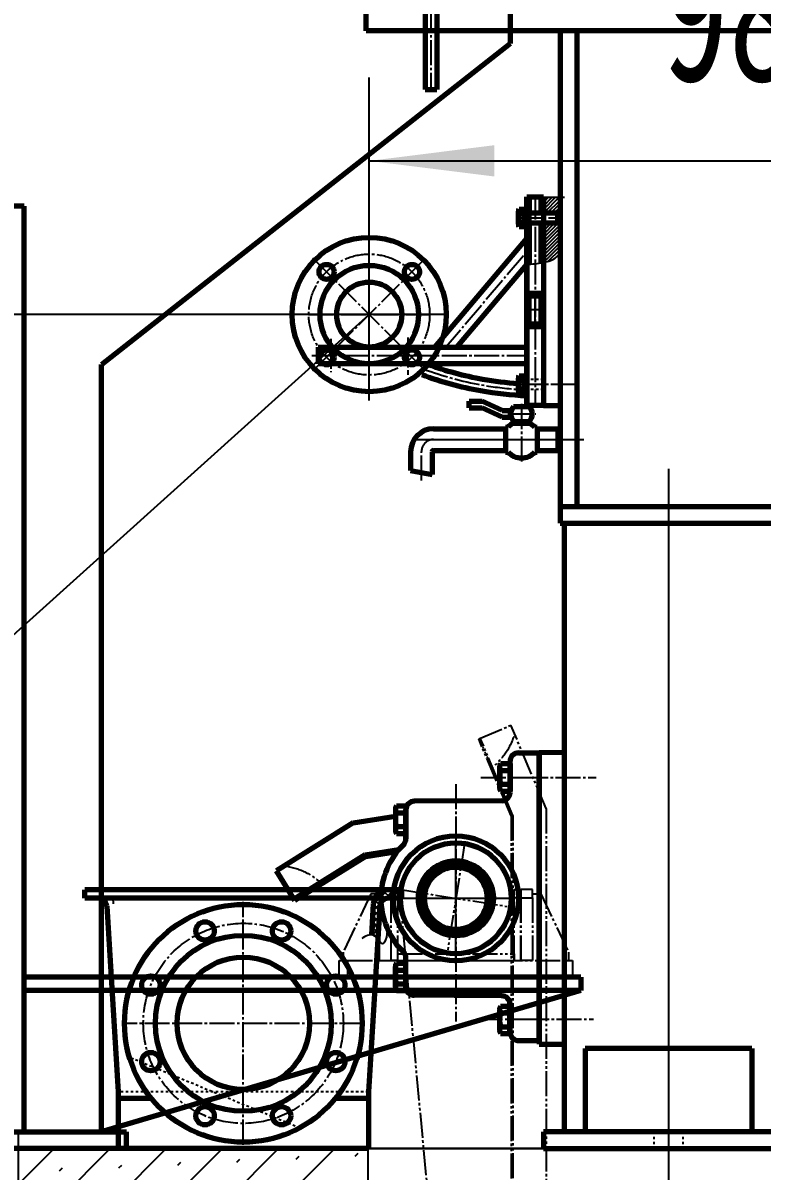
# Model space of a CAD drawing. Header units: millimetres. Extents: x -14850 to 14850, y -10500 to 10500.
# Drawn here: x 6866 to 7753, y 950 to 2326 of the extents above; entities that cross this region are included whole.
import ezdxf

# ---------------------------------------------------------------- set-up
doc = ezdxf.new("R2010")
doc.units = ezdxf.units.MM
for name, pattern in [('EB_DASH', [6, 3, -3]), ('EB_DASHDOT', [39, 30, -3, 3, -3]), ('EB_DASHDOTDOT', [45, 30, -3, 3, -3, 3, -3])]:
    doc.linetypes.add(name, pattern=pattern)
for name, color, linetype, lineweight in [('CAXA0', 7, 'Continuous', 70), ('CAXA1', 1, 'EB_DASHDOT', 25), ('CAXA2', 6, 'EB_DASH', 25), ('CAXA3', 7, 'Continuous', 25), ('CAXA4', 3, 'Continuous', 25), ('CAXA5', 4, 'Continuous', 25)]:
    doc.layers.add(name, color=color, linetype=linetype, lineweight=lineweight)
doc.styles.add('标准', font='', dxfattribs={"width": 0.667})
doc.styles.get('标准').set_extended_font_data('NSimSun')
doc.dimstyles.new('标准', dxfattribs={"dimscale": 50, "dimtxt": 3.5, "dimasz": 3, "dimexe": 2, "dimexo": 0, "dimtad": 1, "dimdec": 1, "dimzin": 12, "dimdsep": 46, "dimtxsty": '标准', "dimcen": 0, "dimdle": 4, "dimaunit": 1, "dimazin": 2, "dimtfac": 1, "dimtdec": 3, "dimtmove": 0, "dimatfit": 3, "dimfxl": 0, "dimtolj": 1, "dimtzin": 0, "dimarcsym": 0})

# ---------------------------------------------------------------- blocks, each defined once
blk = doc.blocks.new('*D787')
at = {"layer": 'CAXA4', "linetype": 'Continuous', "lineweight": 25}
for points in [[(10880.4, 3726.7), (10861.6, 3576.7), (10899.1, 3576.7)], [(10880.4, 1726.7), (10861.6, 1876.7), (10899.1, 1876.7)]]:
    blk.add_hatch(color=0, dxfattribs=at).paths.add_polyline_path(points, flags=0)
at = {"layer": 'CAXA4', "color": 0, "linetype": 'Continuous', "lineweight": 25}
for p, q in [((7510.7, 3726.7), (10980.4, 3726.7)), ((10880.4, 3726.7), (10880.4, 1726.7)), ((7510.7, 1726.7), (10980.4, 1726.7))]:
    blk.add_line(p, q, dxfattribs=at)
at = {"layer": 'CAXA4', "color": 0, "linetype": 'Continuous', "lineweight": 25, "insert": (10609.4, 2540.5), "char_height": 175, "attachment_point": 1, "rotation": 90, "style": '标准'}
blk.add_mtext('\\fNSimSun|b0|i0|p34;2000', dxfattribs=at)
blk = doc.blocks.new('CAXBLOCK761')
at = {"layer": 'CAXA0', "color": 0, "linetype": 'Continuous', "lineweight": 25}
for p, q in [((7473.7, 1995.9), (7470.7, 1998.9)), ((7474.8, 1999.1), (7471.8, 2002.1)), ((7479, 1999.1), (7476, 2002.1)), ((7480.7, 2001.6), (7480.2, 2002.1)), ((7483.2, 1999.1), (7480.7, 2001.6)), ((7487.5, 1999.1), (7484.5, 2002.1)), ((7490.7, 1995.9), (7487.7, 1998.9)), ((7490.7, 2000.1), (7488.7, 2002.1)), ((7473.7, 1991.6), (7470.7, 1994.6)), ((7473.7, 1987.4), (7470.7, 1990.4)), ((7473.7, 1983.2), (7470.7, 1986.2)), ((7490.7, 1991.6), (7487.7, 1994.6)), ((7490.7, 1987.4), (7487.7, 1990.4)), ((7490.7, 1983.1), (7487.7, 1986.1)), ((7473.7, 1978.9), (7470.7, 1981.9)), ((7473.7, 1974.7), (7470.7, 1977.7)), ((7473.7, 1970.4), (7470.7, 1973.4)), ((7473.7, 1966.2), (7470.7, 1969.2)), ((7490.7, 1978.9), (7487.7, 1981.9)), ((7490.7, 1974.6), (7487.7, 1977.6)), ((7490.7, 1970.4), (7487.7, 1973.4)), ((7490.7, 1966.2), (7487.7, 1969.2)), ((7473.6, 1962.1), (7470.7, 1964.9)), ((7477.8, 1962.1), (7474.8, 1965.1)), ((7480.7, 1963.4), (7479.1, 1965.1)), ((7482.1, 1962.1), (7480.7, 1963.4)), ((7486.3, 1962.1), (7483.3, 1965.1)), ((7490.5, 1962.1), (7487.5, 1965.1))]:
    blk.add_line(p, q, dxfattribs=at)
blk = doc.blocks.new('CAXBLOCK762', base_point=(7468.2, 2092.7))
at = {"layer": 'CAXA0'}
for p, q in [((7460.7, 2084.9), (7460.7, 2100.5)), ((7461.5, 2103.1), (7468.2, 2103.1)), ((7461.5, 2097.9), (7468.2, 2097.9)), ((7468.2, 2082.3), (7468.2, 2103.1)), ((7468.2, 2086.7), (7468.2, 2098.7)), ((7468.2, 2098.7), (7508.2, 2098.7)), ((7473.5, 2086.7), (7473.5, 2098.7)), ((7508.2, 2086.7), (7508.2, 2098.7)), ((7461.5, 2087.5), (7468.2, 2087.5)), ((7461.5, 2082.3), (7468.2, 2082.3)), ((7468.2, 2086.7), (7508.2, 2086.7))]:
    blk.add_line(p, q, dxfattribs=at)
for centre, radius, start, end in [((7465.5, 2100.5), 4.79, 147.1328, 212.8672), ((7478.7, 2092.7), 18, 163.2213, 196.7787), ((7465.5, 2084.9), 4.79, 147.1328, 212.8672)]:
    blk.add_arc(centre, radius, start, end, dxfattribs=at)
at = {"layer": 'CAXA1', "linetype": 'EB_DASHDOT', "lineweight": 25}
blk.add_line((7457.7, 2092.7), (7511.2, 2092.7), dxfattribs=at)
at = {"layer": 'CAXA3'}
for p, q in [((7468.2, 2098.7), (7473.5, 2097.8)), ((7473.5, 2097.8), (7508.2, 2097.8)), ((7468.2, 2086.7), (7473.5, 2087.6)), ((7473.5, 2087.6), (7508.2, 2087.6))]:
    blk.add_line(p, q, dxfattribs=at)
blk = doc.blocks.new('CAXBLOCK764')
at = {"layer": 'CAXA0', "color": 0, "linetype": 'Continuous', "lineweight": 25}
blk.add_line((7470.7, 2100.7), (7468.2, 2103.2), dxfattribs=at)
blk = doc.blocks.new('CAXBLOCK765')
at = {"layer": 'CAXA0', "color": 0, "linetype": 'Continuous', "lineweight": 25}
for p, q in [((7469.5, 2080.7), (7468.2, 2082)), ((7470.7, 2083.7), (7468.5, 2085.9))]:
    blk.add_line(p, q, dxfattribs=at)
blk = doc.blocks.new('CAXBLOCK763', base_point=(7468.2, 2092.7))
at = {"layer": 'CAXA0'}
for p, q in [((7470.7, 2104.7), (7468.2, 2104.7)), ((7468.2, 2104.7), (7468.2, 2080.7)), ((7470.7, 2099.4), (7468.2, 2099.4)), ((7470.7, 2080.7), (7470.7, 2104.7)), ((7468.2, 2085.9), (7470.7, 2085.9)), ((7468.2, 2080.7), (7470.7, 2080.7))]:
    blk.add_line(p, q, dxfattribs=at)
at = {"layer": 'CAXA1', "color": 1, "linetype": 'EB_DASHDOT', "lineweight": 25}
blk.add_line((7465.2, 2092.7), (7473.7, 2092.7), dxfattribs=at)
at = {"layer": 'CAXA5'}
for name in ['CAXBLOCK764', 'CAXBLOCK765']:
    blk.add_blockref(name, (0, 0), dxfattribs=at)
blk = doc.blocks.new('CAXBLOCK766')
at = {"layer": 'CAXA0', "color": 0, "linetype": 'Continuous', "lineweight": 25}
for p, q in [((7473.7, 2110.4), (7470.7, 2113.4)), ((7473.7, 2106.2), (7470.7, 2109.2)), ((7473.7, 2114.7), (7473.2, 2115.2)), ((7490.7, 2110.4), (7487.7, 2113.4)), ((7490.7, 2106.2), (7487.7, 2109.2)), ((7490.7, 2114.7), (7490.2, 2115.2)), ((7473.7, 2102), (7470.7, 2105)), ((7471.7, 2099.7), (7470.7, 2100.7)), ((7490.7, 2101.9), (7487.7, 2104.9)), ((7488.7, 2099.7), (7487.7, 2100.7)), ((7473.7, 2080.7), (7470.7, 2083.7)), ((7473.7, 2076.5), (7470.7, 2079.5)), ((7473.7, 2085), (7473, 2085.7)), ((7490.7, 2080.7), (7487.7, 2083.7)), ((7490.7, 2076.5), (7487.7, 2079.5)), ((7490.7, 2085), (7490, 2085.7)), ((7473.7, 2072.3), (7470.7, 2075.3)), ((7473.7, 2068), (7470.7, 2071)), ((7473.7, 2063.8), (7470.7, 2066.8)), ((7490.7, 2072.2), (7487.7, 2075.2)), ((7490.7, 2068), (7487.7, 2071)), ((7490.7, 2063.7), (7487.7, 2066.7)), ((7473.7, 2059.5), (7470.7, 2062.5)), ((7473.7, 2055.3), (7470.7, 2058.3)), ((7473.7, 2051), (7470.7, 2054)), ((7490.7, 2059.5), (7487.7, 2062.5)), ((7490.7, 2055.3), (7487.7, 2058.3)), ((7490.7, 2051), (7487.7, 2054)), ((7473.7, 2046.8), (7470.7, 2049.8)), ((7473.7, 2042.6), (7470.7, 2045.6)), ((7473.7, 2038.3), (7470.7, 2041.3)), ((7490.7, 2046.8), (7487.7, 2049.8)), ((7490.7, 2042.5), (7487.7, 2045.5)), ((7489.9, 2039), (7487.7, 2041.3)), ((7470.9, 2036.9), (7470.7, 2037.1))]:
    blk.add_line(p, q, dxfattribs=at)
blk = doc.blocks.new('CAXBLOCK767')
at = {"layer": 'CAXA0', "color": 0, "linetype": 'Continuous', "lineweight": 25}
for p, q in [((7470.7, 1901.3), (7468.2, 1903.8)), ((7468.3, 1899.4), (7468.2, 1899.6))]:
    blk.add_line(p, q, dxfattribs=at)
blk = doc.blocks.new('CAXBLOCK768')
at = {"layer": 'CAXA0', "color": 0, "linetype": 'Continuous', "lineweight": 25}
for p, q in [((7470.1, 1880.7), (7468.2, 1882.6)), ((7470.7, 1884.3), (7469.1, 1885.9))]:
    blk.add_line(p, q, dxfattribs=at)
blk = doc.blocks.new('CAXBLOCK760', base_point=(7388.6, 1969.5))
at = {"layer": 'CAXA0'}
for p, q in [((7470.7, 1867.7), (7470.7, 2117.7)), ((7470.7, 2117.7), (7490.7, 2117.7)), ((7490.7, 2117.7), (7490.7, 1867.7)), ((7360.7, 1937.7), (7470.7, 2067.7)), ((7386.9, 1937.7), (7470.7, 2036.7)), ((7470.7, 1962.1), (7470.7, 2002.1)), ((7470.7, 2002.1), (7490.7, 2002.1)), ((7473.7, 1965.1), (7473.7, 1999.1)), ((7473.7, 1999.1), (7487.7, 1999.1)), ((7487.7, 1999.1), (7487.7, 1965.1)), ((7490.7, 2002.1), (7490.7, 1962.1)), ((7490.7, 1962.1), (7470.7, 1962.1)), ((7487.7, 1965.1), (7473.7, 1965.1)), ((7220.7, 1937.7), (7220.7, 1917.7)), ((7220.7, 1937.7), (7470.7, 1937.7)), ((7470.7, 1917.7), (7220.7, 1917.7)), ((7490.7, 1867.7), (7470.7, 1867.7))]:
    blk.add_line(p, q, dxfattribs=at)
at = {"layer": 'CAXA0', "linetype": 'Continuous', "lineweight": 70}
for p, q in [((7470.7, 2115.2), (7470.7, 1870.2)), ((7473.7, 2117.7), (7473.7, 2098.7)), ((7487.7, 2117.7), (7487.7, 2098.7)), ((7487.7, 2115.2), (7487.7, 2098.7)), ((7487.7, 2115.2), (7487.7, 2098.7)), ((7473.7, 2099.7), (7470.7, 2099.7)), ((7490.7, 2099.7), (7487.7, 2099.7)), ((7473.7, 2085.7), (7470.7, 2085.7)), ((7473.7, 2086.7), (7473.7, 2037)), ((7487.7, 2086.7), (7487.7, 2038.5)), ((7487.7, 2086.7), (7487.7, 2038.5)), ((7487.7, 2086.7), (7487.7, 2038.5)), ((7490.7, 2085.7), (7487.7, 2085.7)), ((7460.7, 1884.9), (7460.7, 1900.5)), ((7461.5, 1903.1), (7468.2, 1903.1)), ((7470.7, 1904.7), (7468.2, 1904.7)), ((7468.2, 1904.7), (7468.2, 1880.7)), ((7468.2, 1882.3), (7468.2, 1903.1)), ((7470.7, 1880.7), (7470.7, 1904.7)), ((7461.5, 1897.9), (7468.2, 1897.9)), ((7461.5, 1887.5), (7468.2, 1887.5)), ((7470.7, 1899.4), (7468.2, 1899.4)), ((7468.2, 1886.7), (7468.2, 1898.7)), ((7461.5, 1882.3), (7468.2, 1882.3)), ((7468.2, 1885.9), (7470.7, 1885.9)), ((7468.2, 1880.7), (7470.7, 1880.7))]:
    blk.add_line(p, q, dxfattribs=at)
for centre, radius, start, end in [((7465.5, 1900.5), 4.79, 147.1328, 212.8672), ((7478.7, 1892.7), 18, 163.2213, 196.7787), ((7465.5, 1884.9), 4.79, 147.1328, 212.8672)]:
    blk.add_arc(centre, radius, start, end, dxfattribs=at)
at = {"layer": 'CAXA1', "linetype": 'EB_DASHDOT', "lineweight": 25}
for p, q in [((7480.7, 2120.7), (7480.7, 1864.7)), ((7467.7, 2092.7), (7493.7, 2092.7)), ((7371.8, 1935.4), (7472.6, 2054.5)), ((7480.7, 1959.1), (7480.7, 2005.1)), ((7480.7, 1962.1), (7480.7, 2002.1)), ((7493.7, 1982.1), (7467.7, 1982.1)), ((7490.7, 1982.1), (7470.7, 1982.1)), ((7235.7, 1947.7), (7235.7, 1907.7)), ((7328.2, 1949.1), (7328.2, 1904.3)), ((7212.8, 1927.7), (7473.7, 1927.7)), ((7493.7, 1892.7), (7467.7, 1892.7))]:
    blk.add_line(p, q, dxfattribs=at)
at = {"layer": 'CAXA1', "color": 1, "linetype": 'EB_DASHDOT', "lineweight": 25}
for p, q in [((7529.7, 1892.7), (7448.3, 1892.7)), ((7465.2, 1892.7), (7473.7, 1892.7))]:
    blk.add_line(p, q, dxfattribs=at)
at = {"layer": 'CAXA2', "linetype": 'EB_DASH', "lineweight": 25}
for p, q in [((7470.7, 2098.7), (7490.7, 2098.7)), ((7470.7, 2086.7), (7490.7, 2086.7)), ((7490.7, 1898.7), (7470.7, 1898.7)), ((7490.7, 1886.7), (7470.7, 1886.7))]:
    blk.add_line(p, q, dxfattribs=at)
at = {"layer": 'CAXA3', "linetype": 'Continuous', "lineweight": 25}
blk.add_open_spline([(7470.7, 2036.9), (7477.3, 2037), (7484.1, 2037.7), (7490.7, 2039.2)], degree=3, dxfattribs=at)
at = {"layer": 'CAXA0', "linetype": 'Continuous', "lineweight": 70}
for name in ['CAXBLOCK762', 'CAXBLOCK763']:
    blk.add_blockref(name, (7468.2, 2092.7), dxfattribs=at)
at = {"layer": 'CAXA5', "linetype": 'Continuous', "lineweight": 70}
for name in ['CAXBLOCK766', 'CAXBLOCK767', 'CAXBLOCK768']:
    blk.add_blockref(name, (0, 0), dxfattribs=at)
at = {"layer": 'CAXA5'}
blk.add_blockref('CAXBLOCK761', (0, 0), dxfattribs=at)
blk = doc.blocks.new('CAXBLOCK769', base_point=(7214, 1990.3))
at = {"layer": 'CAXA0'}
for centre, radius in [((7281.8, 1976.7), 92.5), ((7230.6, 2027.9), 9), ((7281.8, 1976.7), 59), ((7333.1, 2027.9), 9), ((7281.8, 1976.7), 39), ((7230.6, 1925.4), 9), ((7333.1, 1925.4), 9)]:
    blk.add_circle(centre, radius, dxfattribs=at)
at = {"layer": 'CAXA1', "linetype": 'EB_DASHDOT', "lineweight": 25}
for p, q in [((7281.8, 1873.6), (7281.8, 2079.6)), ((7281.8, 1881.2), (7281.8, 2072.2)), ((7349.4, 1909.1), (7214.3, 2044.2)), ((7214.3, 1909.1), (7349.4, 2044.2)), ((7377.3, 1976.7), (7186.3, 1976.7)), ((7208.8, 1976.7), (7354.8, 1976.7))]:
    blk.add_line(p, q, dxfattribs=at)
blk.add_circle((7281.8, 1976.7), 72.5, dxfattribs=at)
blk = doc.blocks.new('CAXBLOCK770')
at = {"layer": 'CAXA0', "color": 0, "linetype": 'Continuous', "lineweight": 25}
for p, q in [((7490.7, 2102.5), (7505.8, 2117.7)), ((7490.7, 2106.8), (7501.6, 2117.7)), ((7490.7, 2111), (7497.3, 2117.7)), ((7490.7, 2115.3), (7493.1, 2117.7)), ((7491.1, 2098.7), (7510.1, 2117.7)), ((7495.3, 2098.7), (7510.7, 2114)), ((7499.6, 2098.7), (7510.7, 2109.8)), ((7503.8, 2098.7), (7510.7, 2105.6)), ((7508, 2098.7), (7510.7, 2101.3)), ((7490.7, 2077.1), (7500.3, 2086.7)), ((7490.7, 2081.3), (7496, 2086.7)), ((7490.7, 2085.6), (7491.8, 2086.7)), ((7490.7, 2072.8), (7504.5, 2086.7)), ((7490.7, 2068.6), (7508.8, 2086.7)), ((7490.7, 2064.3), (7510.7, 2084.3)), ((7490.7, 2060.1), (7510.7, 2080.1)), ((7490.7, 2055.9), (7510.7, 2075.9)), ((7490.7, 2051.6), (7510.7, 2071.6)), ((7490.7, 2047.4), (7510.7, 2067.4)), ((7490.7, 2043.1), (7510.7, 2063.1)), ((7491, 2039.2), (7510.7, 2058.9)), ((7496.5, 2040.5), (7510.7, 2054.7)), ((7504.3, 2044), (7510.7, 2050.4))]:
    blk.add_line(p, q, dxfattribs=at)
blk = doc.blocks.new('*D808')
at = {"layer": 'CAXA4', "linetype": 'Continuous', "lineweight": 25}
for points in [[(7281.8, 2160.9), (7431.8, 2142.2), (7431.8, 2179.7)], [(8260.7, 2160.9), (8110.7, 2142.2), (8110.7, 2179.7)]]:
    blk.add_hatch(color=0, dxfattribs=at).paths.add_polyline_path(points, flags=0)
at = {"layer": 'CAXA4', "color": 0, "linetype": 'Continuous', "lineweight": 25}
for p, q in [((7281.8, 1873.6), (7281.8, 2260.9)), ((8260.7, 1723.7), (8260.7, 2260.9)), ((7281.8, 2160.9), (8260.7, 2160.9))]:
    blk.add_line(p, q, dxfattribs=at)
at = {"layer": 'CAXA4', "color": 0, "linetype": 'Continuous', "lineweight": 25, "insert": (7633.8, 2431.9), "char_height": 175, "attachment_point": 1, "style": '标准'}
blk.add_mtext('\\fNSimSun|b0|i0|p34;980', dxfattribs=at)
blk = doc.blocks.new('*D809')
at = {"layer": 'CAXA4', "linetype": 'Continuous', "lineweight": 25}
for points in [[(6003, 2726.7), (5984.2, 2576.7), (6021.7, 2576.7)], [(6003, 976.7), (5984.2, 1126.7), (6021.7, 1126.7)]]:
    blk.add_hatch(color=0, dxfattribs=at).paths.add_polyline_path(points, flags=0)
at = {"layer": 'CAXA4', "color": 0, "linetype": 'Continuous', "lineweight": 25}
for p, q in [((9013.7, 2726.7), (5903, 2726.7)), ((6003, 2726.7), (6003, 976.7)), ((9030.7, 976.7), (5903, 976.7))]:
    blk.add_line(p, q, dxfattribs=at)
at = {"layer": 'CAXA4', "color": 0, "linetype": 'Continuous', "lineweight": 25, "insert": (5732, 1665.5), "char_height": 175, "attachment_point": 1, "rotation": 90, "style": '标准'}
blk.add_mtext('\\fNSimSun|b0|i0|p34;1750', dxfattribs=at)
blk = doc.blocks.new('CAXBLOCK772', base_point=(6960.7, 1916.7))
at = {"layer": 'CAXA0'}
for p, q in [((7450.7, 2371.7), (7450.7, 2301.7)), ((7348.7, 2341.7), (7348.7, 2246.7)), ((7362.7, 2341.7), (7362.7, 2246.7)), ((7450.7, 2301.7), (6960.7, 1916.7)), ((7348.7, 2246.7), (7362.7, 2246.7)), ((6867.7, 2106.7), (6853.7, 2106.7)), ((6867.7, 996.7), (6867.7, 2106.7)), ((6960.7, 996.7), (6960.7, 1916.7)), ((6730.7, 996.7), (6990.7, 996.7)), ((6990.7, 976.7), (6990.7, 996.7)), ((6990.7, 976.7), (6730.7, 976.7))]:
    blk.add_line(p, q, dxfattribs=at)
at = {"layer": 'CAXA1', "linetype": 'EB_DASHDOT', "lineweight": 25}
blk.add_line((7355.7, 2344.7), (7355.7, 2243.7), dxfattribs=at)
blk = doc.blocks.new('*D815')
at = {"layer": 'CAXA4', "linetype": 'Continuous', "lineweight": 25}
for points in [[(6417.1, 1976.7), (6398.4, 1826.7), (6435.9, 1826.7)], [(6417.1, 976.7), (6398.4, 1126.7), (6435.9, 1126.7)]]:
    blk.add_hatch(color=0, dxfattribs=at).paths.add_polyline_path(points, flags=0)
at = {"layer": 'CAXA4', "color": 0, "linetype": 'Continuous', "lineweight": 25}
for p, q in [((7354.8, 1976.7), (6317.1, 1976.7)), ((6417.1, 1976.7), (6417.1, 976.7)), ((7490.7, 976.7), (6317.1, 976.7))]:
    blk.add_line(p, q, dxfattribs=at)
at = {"layer": 'CAXA4', "color": 0, "linetype": 'Continuous', "lineweight": 25, "insert": (6146.1, 1290.5), "char_height": 175, "attachment_point": 1, "rotation": 90, "style": '标准'}
blk.add_mtext('\\fNSimSun|b0|i0|p34;1000', dxfattribs=at)
blk = doc.blocks.new('*D817')
at = {"layer": 'CAXA4', "linetype": 'Continuous', "lineweight": 25}
for points in [[(6860.7, -7.3), (7010.7, -26.1), (7010.7, 11.4)], [(9660.7, -7.3), (9510.7, -26.1), (9510.7, 11.4)]]:
    blk.add_hatch(color=0, dxfattribs=at).paths.add_polyline_path(points, flags=0)
at = {"layer": 'CAXA4', "color": 0, "linetype": 'Continuous', "lineweight": 25}
for p, q in [((6860.7, 996.7), (6860.7, -107.3)), ((9660.7, 996.7), (9660.7, -107.3)), ((6860.7, -7.3), (9660.7, -7.3))]:
    blk.add_line(p, q, dxfattribs=at)
at = {"layer": 'CAXA4', "color": 0, "linetype": 'Continuous', "lineweight": 25, "insert": (8074.5, 263.7), "char_height": 175, "attachment_point": 1, "style": '标准'}
blk.add_mtext('\\fNSimSun|b0|i0|p34;2800', dxfattribs=at)
blk = doc.blocks.new('*D818')
at = {"layer": 'CAXA4', "linetype": 'Continuous', "lineweight": 25}
for points in [[(6730.7, -348.6), (6880.7, -367.4), (6880.7, -329.9)], [(9790.7, -348.6), (9640.7, -367.4), (9640.7, -329.9)]]:
    blk.add_hatch(color=0, dxfattribs=at).paths.add_polyline_path(points, flags=0)
at = {"layer": 'CAXA4', "color": 0, "linetype": 'Continuous', "lineweight": 25}
for p, q in [((6730.7, 996.7), (6730.7, -448.6)), ((9790.7, 996.7), (9790.7, -448.6)), ((6730.7, -348.6), (9790.7, -348.6))]:
    blk.add_line(p, q, dxfattribs=at)
at = {"layer": 'CAXA4', "color": 0, "linetype": 'Continuous', "lineweight": 25, "insert": (8074.5, -77.6), "char_height": 175, "attachment_point": 1, "style": '标准'}
blk.add_mtext('\\fNSimSun|b0|i0|p34;3060', dxfattribs=at)
blk = doc.blocks.new('CAXBLOCK775', base_point=(9179.5, 1826.8))
at = {"layer": 'CAXA0', "color": 7, "linetype": 'Continuous', "lineweight": 70}
for p, q in [((7401.8, 1872.7), (7416.8, 1872.7)), ((7401.8, 1864.7), (7401.8, 1872.7)), ((7441.4, 1861.6), (7416.8, 1872.7)), ((9075.4, 1861.6), (9100, 1872.7)), ((9115, 1872.7), (9100, 1872.7)), ((9115, 1864.7), (9115, 1872.7)), ((7401.8, 1864.7), (7416.8, 1864.7)), ((7441.4, 1853.6), (7416.8, 1864.7)), ((7441.4, 1861.6), (7452, 1861.6)), ((7455, 1866.6), (7473.8, 1866.6)), ((9061.8, 1866.6), (9043, 1866.6)), ((9075.4, 1861.6), (9064.7, 1861.6)), ((9075.4, 1853.6), (9100, 1864.7)), ((9115, 1864.7), (9100, 1864.7)), ((7441.4, 1853.6), (7452, 1853.6)), ((7455, 1848.6), (7473.8, 1848.6)), ((7455, 1848.6), (7455, 1846.6)), ((7455, 1846.6), (7473.8, 1846.6)), ((7473.8, 1848.6), (7473.8, 1846.6)), ((9061.8, 1848.6), (9043, 1848.6)), ((9043, 1848.6), (9043, 1846.6)), ((9061.8, 1846.6), (9043, 1846.6)), ((9061.8, 1848.6), (9061.8, 1846.6)), ((9075.4, 1853.6), (9064.7, 1853.6)), ((7358.9, 1839.7), (7445.4, 1839.7)), ((7445.4, 1841.7), (7448.3, 1841.7)), ((7445.4, 1841.7), (7445.4, 1811.7)), ((7480.5, 1841.7), (7483.4, 1841.7)), ((7483.4, 1841.7), (7483.4, 1811.7)), ((7483.4, 1839.7), (7508.4, 1839.7)), ((9033.4, 1839.7), (9008.4, 1839.7)), ((9036.3, 1841.7), (9033.4, 1841.7)), ((9033.4, 1841.7), (9033.4, 1811.7)), ((9071.4, 1841.7), (9068.5, 1841.7)), ((9071.4, 1841.7), (9071.4, 1811.7)), ((9157.9, 1839.7), (9071.4, 1839.7)), ((7331.4, 1812.2), (7331.4, 1789.7)), ((7357.4, 1812.2), (7357.4, 1784.7)), ((7358.9, 1813.7), (7445.4, 1813.7)), ((7445.4, 1811.7), (7448.3, 1811.7)), ((7480.5, 1811.7), (7483.4, 1811.7)), ((7483.4, 1813.7), (7508.4, 1813.7)), ((9033.4, 1813.7), (9008.4, 1813.7)), ((9036.3, 1811.7), (9033.4, 1811.7)), ((9071.4, 1811.7), (9068.5, 1811.7)), ((9157.9, 1813.7), (9071.4, 1813.7)), ((9159.4, 1812.2), (9159.4, 1784.7)), ((9185.4, 1812.2), (9185.4, 1789.7)), ((7331.4, 1789.7), (7357.4, 1784.7)), ((9185.4, 1789.7), (9159.4, 1784.7))]:
    blk.add_line(p, q, dxfattribs=at)
at = {"layer": 'CAXA0', "linetype": 'Continuous', "lineweight": 70}
for p, q in [((7508.4, 1813.7), (7508.4, 1839.7)), ((9008.4, 1813.7), (9008.4, 1839.7))]:
    blk.add_line(p, q, dxfattribs=at)
at = {"layer": 'CAXA0', "color": 7, "linetype": 'Continuous', "lineweight": 70}
for centre, radius, start, end in [((7464.4, 1857.6), 13, 136.1869, 223.8131), ((7464.4, 1857.6), 13, 316.1869, 43.8131), ((9052.4, 1857.6), 13, 136.1869, 223.8131), ((9052.4, 1857.6), 13, 316.1869, 43.8131), ((7464.4, 1826.7), 22, 115.2394, 137.0141), ((7464.4, 1826.7), 22, 42.9859, 64.7606), ((9052.4, 1826.7), 22, 115.2394, 137.0141), ((9052.4, 1826.7), 22, 42.9859, 64.7606), ((7358.9, 1812.2), 27.5, 90, 180), ((9157.9, 1812.2), 27.5, 0, 90), ((7358.9, 1812.2), 1.5, 90, 180), ((7464.4, 1826.7), 22, 222.9859, 317.0141), ((9052.4, 1826.7), 22, 222.9859, 317.0141), ((9157.9, 1812.2), 1.5, 0, 90)]:
    blk.add_arc(centre, radius, start, end, dxfattribs=at)
at = {"layer": 'CAXA1', "color": 1, "linetype": 'EB_DASHDOT', "lineweight": 25}
for p, q in [((7464.4, 1869.4), (7464.4, 1797.5)), ((9052.4, 1869.4), (9052.4, 1797.5)), ((7448, 1857.6), (7481.8, 1857.6)), ((9068.8, 1857.6), (9034.9, 1857.6)), ((7337.2, 1826.8), (7538, 1826.8)), ((7358.9, 1826.8), (7539.2, 1826.8)), ((9157.9, 1826.8), (8977.6, 1826.8)), ((9179.5, 1826.8), (8978.7, 1826.8)), ((7344.4, 1777.7), (7344.4, 1812.3)), ((9172.4, 1777.7), (9172.4, 1812.3))]:
    blk.add_line(p, q, dxfattribs=at)
for centre, start, end in [((7358.9, 1812.3), 90, 180), ((9157.9, 1812.3), 0, 90)]:
    blk.add_arc(centre, 14.5, start, end, dxfattribs=at)
blk = doc.blocks.new('CAXBLOCK776', base_point=(7525.7, 1182.2))
at = {"layer": 'CAXA0', "color": 5, "linetype": 'EB_DASHDOTDOT', "lineweight": 25}
for p, q in [((7385.7, 1207.2), (7385.7, 1346.2)), ((7283.7, 1282.2), (7250.7, 1212.2)), ((7293.7, 1282.2), (7283.7, 1282.2)), ((7293.7, 1287.2), (7307.7, 1287.2)), ((7293.7, 1277.2), (7293.7, 1287.2)), ((7307.7, 1287.2), (7315.7, 1287.2)), ((7307.7, 1277.2), (7307.7, 1287.2)), ((7307.7, 1287.2), (7307.7, 1277.2)), ((7315.7, 1287.2), (7315.7, 1277.2)), ((7455.7, 1287.2), (7463.7, 1287.2)), ((7455.7, 1277.2), (7455.7, 1287.2)), ((7463.7, 1287.2), (7463.7, 1277.2)), ((7477.7, 1287.2), (7463.7, 1287.2)), ((7463.7, 1287.2), (7463.7, 1277.2)), ((7477.7, 1277.2), (7477.7, 1287.2)), ((7477.7, 1282.2), (7487.7, 1282.2)), ((7487.7, 1282.2), (7520.7, 1212.2)), ((7307.7, 1277.2), (7293.7, 1277.2)), ((7293.7, 1277.2), (7293.7, 1202.2)), ((7315.7, 1277.2), (7307.7, 1277.2)), ((7307.7, 1277.2), (7307.7, 1202.2)), ((7307.7, 1277.2), (7307.7, 1202.2)), ((7315.7, 1277.2), (7315.7, 1202.2)), ((7316.2, 1276.7), (7455.2, 1276.7)), ((7463.7, 1277.2), (7455.7, 1277.2)), ((7455.7, 1202.2), (7455.7, 1277.2)), ((7463.7, 1202.2), (7463.7, 1277.2)), ((7463.7, 1277.2), (7477.7, 1277.2)), ((7463.7, 1277.2), (7463.7, 1202.2)), ((7477.7, 1277.2), (7477.7, 1202.2)), ((7250.7, 1212.2), (7250.7, 1202.2)), ((7520.7, 1212.2), (7520.7, 1202.2)), ((7245.7, 1182.2), (7245.7, 1202.2)), ((7245.7, 1202.2), (7255.7, 1202.2)), ((7255.7, 1202.2), (7255.7, 1182.2)), ((7255.7, 1202.2), (7515.7, 1202.2)), ((7293.7, 1202.2), (7307.7, 1202.2)), ((7315.7, 1202.2), (7307.7, 1202.2)), ((7315.7, 1210.2), (7315.7, 1202.2)), ((7315.7, 1210.2), (7455.7, 1210.2)), ((7315.7, 1202.2), (7455.7, 1202.2)), ((7455.7, 1210.2), (7455.7, 1202.2)), ((7455.7, 1202.2), (7463.7, 1202.2)), ((7477.7, 1202.2), (7463.7, 1202.2)), ((7515.7, 1182.2), (7515.7, 1202.2)), ((7515.7, 1202.2), (7525.7, 1202.2)), ((7525.7, 1202.2), (7525.7, 1182.2)), ((7255.7, 1182.2), (7245.7, 1182.2)), ((7255.7, 1182.2), (7515.7, 1182.2)), ((7525.7, 1182.2), (7515.7, 1182.2))]:
    blk.add_line(p, q, dxfattribs=at)
blk.add_circle((7385.7, 1276.7), 66.5, dxfattribs=at)
blk = doc.blocks.new('CAXBLOCK778', base_point=(7525.7, 1182.2))
at = {"layer": 'CAXA0', "color": 5, "linetype": 'EB_DASHDOTDOT', "lineweight": 25}
for p, q in [((7385.7, 1207.2), (7385.7, 1346.2)), ((7283.7, 1282.2), (7250.7, 1212.2)), ((7293.7, 1282.2), (7283.7, 1282.2)), ((7293.7, 1287.2), (7307.7, 1287.2)), ((7293.7, 1277.2), (7293.7, 1287.2)), ((7307.7, 1287.2), (7315.7, 1287.2)), ((7307.7, 1277.2), (7307.7, 1287.2)), ((7307.7, 1287.2), (7307.7, 1277.2)), ((7315.7, 1287.2), (7315.7, 1277.2)), ((7455.7, 1287.2), (7463.7, 1287.2)), ((7455.7, 1277.2), (7455.7, 1287.2)), ((7463.7, 1287.2), (7463.7, 1277.2)), ((7477.7, 1287.2), (7463.7, 1287.2)), ((7463.7, 1287.2), (7463.7, 1277.2)), ((7477.7, 1277.2), (7477.7, 1287.2)), ((7477.7, 1282.2), (7487.7, 1282.2)), ((7487.7, 1282.2), (7520.7, 1212.2)), ((7307.7, 1277.2), (7293.7, 1277.2)), ((7293.7, 1277.2), (7293.7, 1202.2)), ((7315.7, 1277.2), (7307.7, 1277.2)), ((7307.7, 1277.2), (7307.7, 1202.2)), ((7307.7, 1277.2), (7307.7, 1202.2)), ((7315.7, 1277.2), (7315.7, 1202.2)), ((7316.2, 1276.7), (7455.2, 1276.7)), ((7463.7, 1277.2), (7455.7, 1277.2)), ((7455.7, 1202.2), (7455.7, 1277.2)), ((7463.7, 1202.2), (7463.7, 1277.2)), ((7463.7, 1277.2), (7477.7, 1277.2)), ((7463.7, 1277.2), (7463.7, 1202.2)), ((7477.7, 1277.2), (7477.7, 1202.2)), ((7250.7, 1212.2), (7250.7, 1202.2)), ((7520.7, 1212.2), (7520.7, 1202.2)), ((7245.7, 1182.2), (7245.7, 1202.2)), ((7245.7, 1202.2), (7255.7, 1202.2)), ((7255.7, 1202.2), (7255.7, 1182.2)), ((7255.7, 1202.2), (7515.7, 1202.2)), ((7293.7, 1202.2), (7307.7, 1202.2)), ((7315.7, 1202.2), (7307.7, 1202.2)), ((7315.7, 1210.2), (7315.7, 1202.2)), ((7315.7, 1210.2), (7455.7, 1210.2)), ((7315.7, 1202.2), (7455.7, 1202.2)), ((7455.7, 1210.2), (7455.7, 1202.2)), ((7455.7, 1202.2), (7463.7, 1202.2)), ((7477.7, 1202.2), (7463.7, 1202.2)), ((7515.7, 1182.2), (7515.7, 1202.2)), ((7515.7, 1202.2), (7525.7, 1202.2)), ((7525.7, 1202.2), (7525.7, 1182.2)), ((7255.7, 1182.2), (7245.7, 1182.2)), ((7255.7, 1182.2), (7515.7, 1182.2)), ((7525.7, 1182.2), (7515.7, 1182.2))]:
    blk.add_line(p, q, dxfattribs=at)
blk.add_circle((7385.7, 1276.7), 66.5, dxfattribs=at)
blk = doc.blocks.new('CAXBLOCK780')
at = {"layer": 'CAXA0', "color": 0, "linetype": 'Continuous', "lineweight": 25}
for p, q in [((7221.7, 1294.4), (7223.5, 1293.1)), ((7199.8, 1280.7), (7201.5, 1279.4)), ((7202.5, 1282.4), (7204.3, 1281.1)), ((7205.3, 1284.1), (7207, 1282.8)), ((7208, 1285.8), (7209.8, 1284.5)), ((7210.8, 1287.5), (7212.5, 1286.2)), ((7213.5, 1289.2), (7215.2, 1288)), ((7216.2, 1290.9), (7218, 1289.7)), ((7219, 1292.7), (7220.7, 1291.4)), ((7191.8, 1275.4), (7193.3, 1274.2)), ((7194.3, 1277.2), (7196, 1276)), ((7197, 1278.9), (7198.8, 1277.7))]:
    blk.add_line(p, q, dxfattribs=at)
blk = doc.blocks.new('CAXBLOCK782')
at = {"layer": 'CAXA0', "color": 0, "linetype": 'Continuous', "lineweight": 25}
for p, q in [((7413.9, 1465.8), (7415.5, 1467.3)), ((7415.2, 1462.8), (7416.7, 1464.3)), ((7416.5, 1459.8), (7418, 1461.3)), ((7417.7, 1456.8), (7419.3, 1458.3)), ((7419, 1453.8), (7420.5, 1455.4)), ((7420.3, 1450.9), (7421.8, 1452.4)), ((7421.5, 1447.9), (7423, 1449.4)), ((7422.8, 1444.9), (7424.3, 1446.4)), ((7424.1, 1441.9), (7425.6, 1443.5)), ((7425.3, 1439), (7426.8, 1440.5)), ((7426.6, 1436), (7428.1, 1437.5)), ((7427.8, 1433), (7429.4, 1434.5))]:
    blk.add_line(p, q, dxfattribs=at)
blk = doc.blocks.new('CAXBLOCK781', base_point=(7469.6, 1313.5))
at = {"layer": 'CAXA0', "color": 5, "linetype": 'EB_DASHDOTDOT', "lineweight": 25}
for p, q in [((7413.1, 1467.7), (7451.8, 1484.1)), ((7494.2, 1384.2), (7451.8, 1484.1)), ((7452.2, 1375.6), (7413.1, 1467.7)), ((7454.2, 1376.1), (7415, 1468.5)), ((7494.2, 1384.2), (7494.2, 522)), ((7452.2, 1375.6), (7452.2, 522)), ((7454.2, 1376.1), (7454.2, 522)), ((7396.6, 1345.3), (7374.8, 1208)), ((7317, 1287.5), (7454.3, 1265.8)), ((7392.2, 496.6), (7319.5, 1270.4)), ((7417.2, 896.6), (7452.2, 896.6)), ((7412.2, 881.6), (7412.2, 891.6)), ((7415.2, 881.6), (7415.2, 891.6)), ((7417.2, 893.6), (7447.2, 893.6)), ((7449.2, 881.6), (7449.2, 891.6)), ((7417.2, 879.6), (7447.2, 879.6)), ((7417.2, 876.6), (7452.2, 876.6)), ((7452.2, 522), (7452.2, 416.6)), ((7454.2, 522), (7454.2, 416.1)), ((7494.2, 522), (7494.2, 405)), ((7392.2, 496.6), (7452.2, 496.6)), ((7392.2, 496.6), (7452.2, 496.6)), ((7412.2, 481.6), (7412.2, 496.6)), ((7412.2, 496.6), (7452.2, 496.6)), ((7412.2, 496.6), (7452.2, 496.6)), ((7412.2, 481.6), (7412.2, 496.6)), ((7415.2, 481.6), (7415.2, 491.6)), ((7415.2, 481.6), (7415.2, 491.6)), ((7417.2, 493.6), (7447.2, 493.6)), ((7417.2, 493.6), (7447.2, 493.6)), ((7449.2, 481.6), (7449.2, 491.6)), ((7449.2, 481.6), (7449.2, 491.6)), ((7417.2, 479.6), (7447.2, 479.6)), ((7417.2, 479.6), (7447.2, 479.6)), ((7417.2, 476.6), (7452.2, 476.6)), ((7417.2, 476.6), (7452.2, 476.6)), ((7452.2, 416.6), (7416.4, 357.1)), ((7454.2, 416.1), (7418.1, 356.1)), ((7494.2, 405), (7452.4, 335.5)), ((7452.4, 335.5), (7416.4, 357.1))]:
    blk.add_line(p, q, dxfattribs=at)
for radius in [66.5, 66.5, 40, 37.5]:
    blk.add_circle((7385.7, 1276.6), radius, dxfattribs=at)
for centre, radius, start, end in [((7417.2, 891.6), 5, 90, 180), ((7447.2, 891.6), 5, 0, 90), ((7417.2, 881.6), 5, 180, 270), ((7417.2, 891.6), 2, 90, 180), ((7417.2, 881.6), 2, 180, 270), ((7447.2, 891.6), 2, 0, 90), ((7447.2, 881.6), 5, 270, 0), ((7447.2, 881.6), 2, 270, 0), ((7417.2, 491.6), 5, 90, 180), ((7417.2, 491.6), 5, 90, 180), ((7447.2, 491.6), 5, 0, 90), ((7447.2, 491.6), 5, 0, 90), ((7417.2, 491.6), 2, 90, 180), ((7417.2, 491.6), 2, 90, 180), ((7447.2, 491.6), 2, 0, 90), ((7447.2, 491.6), 2, 0, 90), ((7417.2, 481.6), 5, 180, 270), ((7417.2, 481.6), 2, 180, 270), ((7417.2, 481.6), 2, 180, 270), ((7447.2, 481.6), 5, 270, 0), ((7447.2, 481.6), 2, 270, 0), ((7447.2, 481.6), 5, 270, 0), ((7447.2, 481.6), 2, 270, 0)]:
    blk.add_arc(centre, radius, start, end, dxfattribs=at)
blk.add_open_spline([(7455.3, 1470.8), (7452.4, 1462.6), (7445.2, 1448.3), (7433.8, 1437.1), (7428, 1432.6)], degree=3, knots=[0, 0, 0, 0, 25.553998, 47.570878, 47.570878, 47.570878, 47.570878], dxfattribs=at)
at = {"layer": 'CAXA5', "color": 5}
blk.add_blockref('CAXBLOCK782', (0, 0), dxfattribs=at)
blk = doc.blocks.new('CAXBLOCK785')
at = {"layer": 'CAXA0', "color": 0, "linetype": 'Continuous', "lineweight": 25}
for p, q in [((6490.6, 496.3), (6971, 976.7)), ((6499.4, 572.5), (6903.6, 976.7)), ((6530.1, 468.5), (7038.3, 976.7)), ((6597.5, 468.5), (7105.7, 976.7)), ((6664.8, 468.5), (7173, 976.7)), ((6732.2, 468.5), (7240.4, 976.7)), ((7123.1, 960.4), (7126.7, 964)), ((7194.1, 964), (7197.7, 967.6)), ((7265, 967.6), (7268.6, 971.2)), ((6910.3, 949.7), (6913.9, 953.3)), ((6981.3, 953.3), (6984.8, 956.8)), ((7052.2, 956.8), (7055.8, 960.4))]:
    blk.add_line(p, q, dxfattribs=at)
blk = doc.blocks.new('CAXBLOCK790')
at = {"layer": 'CAXA0', "color": 0, "linetype": 'Continuous', "lineweight": 25}
for p, q in [((7286.6, 1269.1), (7304.1, 1286.7)), ((7300.3, 1275.8), (7311.2, 1286.7)), ((7308.3, 1276.7), (7318.3, 1286.7)), ((7315.4, 1276.7), (7320.7, 1282)), ((7286.1, 1261.6), (7295.4, 1270.8)), ((7285.2, 1246.5), (7293.7, 1255)), ((7285.6, 1254), (7294.2, 1262.6)), ((7284.7, 1238.9), (7293.3, 1247.5)), ((7285.4, 1232.5), (7292.8, 1240)), ((7289.8, 1229.9), (7292.3, 1232.4))]:
    blk.add_line(p, q, dxfattribs=at)
blk = doc.blocks.new('CAXBLOCK791')
at = {"layer": 'CAXA0', "color": 0, "linetype": 'Continuous', "lineweight": 25}
for p, q in [((7301.1, 1276.1), (7294, 1283.2)), ((7307.6, 1276.7), (7298.6, 1285.7)), ((7314.7, 1276.7), (7304.7, 1286.7)), ((7320.7, 1277.7), (7311.7, 1286.7)), ((7320.7, 1284.8), (7318.8, 1286.7)), ((7294.1, 1261.8), (7286.6, 1269.4)), ((7294.6, 1268.4), (7287.8, 1275.2)), ((7296.9, 1273.2), (7290.4, 1279.7)), ((7293.3, 1248.5), (7285.8, 1256.1)), ((7293.7, 1255.2), (7286.2, 1262.7)), ((7292.5, 1235.2), (7284.9, 1242.8)), ((7292.9, 1241.9), (7285.4, 1249.4)), ((7292.1, 1228.6), (7284.5, 1236.1))]:
    blk.add_line(p, q, dxfattribs=at)
blk = doc.blocks.new('CAXBLOCK789', base_point=(7176.6, 1248.5))
at = {"layer": 'CAXA0'}
for p, q in [((6940.7, 1276.7), (6940.7, 1286.7)), ((7320.7, 1286.7), (6940.7, 1286.7)), ((7320.7, 1276.7), (7320.7, 1286.7)), ((7288.5, 1276.7), (6940.7, 1276.7)), ((6966.9, 1267.3), (6980.7, 1044.7)), ((7294.5, 1267.3), (7280.7, 1044.7)), ((7286.6, 1269.8), (7284.3, 1232.8)), ((7320.7, 1276.7), (7304.5, 1276.7)), ((6980.7, 1044.7), (6980.7, 976.7)), ((7020.2, 1036.7), (6980.7, 1036.7)), ((7020.2, 1036.7), (6980.7, 1036.7)), ((7280.7, 1036.7), (7241.2, 1036.7)), ((7280.7, 1044.7), (7280.7, 976.7)), ((7280.7, 976.7), (6980.7, 976.7))]:
    blk.add_line(p, q, dxfattribs=at)
at = {"layer": 'CAXA0', "linetype": 'Continuous', "lineweight": 70}
for centre, radius in [((7130.7, 1126.7), 142.5), ((7084.8, 1237.5), 11), ((7176.6, 1237.5), 11), ((7130.7, 1126.7), 105.5), ((7019.8, 1172.6), 11), ((7241.6, 1172.6), 11), ((7019.8, 1080.8), 11), ((7241.6, 1080.8), 11), ((7084.8, 1015.8), 11), ((7176.6, 1015.8), 11)]:
    blk.add_circle(centre, radius, dxfattribs=at)
at = {"layer": 'CAXA0'}
blk.add_circle((7130.7, 1126.7), 79.5, dxfattribs=at)
for centre, radius, start, end in [((7304.6, 1268.7), 18, 90, 176.4531), ((6956.9, 1266.7), 10, 3.5469, 90), ((7304.5, 1266.7), 10, 90, 176.4531)]:
    blk.add_arc(centre, radius, start, end, dxfattribs=at)
at = {"layer": 'CAXA1', "linetype": 'EB_DASHDOT', "lineweight": 25}
for p, q in [((7130.7, 981.2), (7130.7, 1272.2)), ((7276.2, 1126.7), (6985.2, 1126.7))]:
    blk.add_line(p, q, dxfattribs=at)
blk.add_circle((7130.7, 1126.7), 120, dxfattribs=at)
at = {"layer": 'CAXA2', "color": 6, "linetype": 'EB_DASH', "lineweight": 25}
for p, q in [((7198.3, 1001.2), (6994.2, 1085.8)), ((7280.7, 1044.7), (6980.7, 1044.7))]:
    blk.add_line(p, q, dxfattribs=at)
at = {"layer": 'CAXA3'}
for p, q in [((6974.3, 1276.7), (6974.7, 1269.8)), ((7287.1, 1276.7), (7286.6, 1269.8))]:
    blk.add_line(p, q, dxfattribs=at)
blk.add_open_spline([(7304, 1245.2), (7304, 1237.2), (7300.3, 1210.9), (7287.8, 1237.4), (7276.7, 1231.1), (7272.7, 1228.4)], degree=3, knots=[0, 0, 0, 0, 25.014059, 40.321392, 55.344145, 55.344145, 55.344145, 55.344145], dxfattribs=at)
at = {"layer": 'CAXA5'}
for name in ['CAXBLOCK791', 'CAXBLOCK790']:
    blk.add_blockref(name, (0, 0), dxfattribs=at)
blk = doc.blocks.new('*D842')
at = {"layer": 'CAXA4', "linetype": 'Continuous', "lineweight": 25}
for points in [[(14044.2, 6906.7), (14025.4, 6756.7), (14062.9, 6756.7)], [(14044.2, 976.7), (14025.4, 1126.7), (14062.9, 1126.7)]]:
    blk.add_hatch(color=0, dxfattribs=at).paths.add_polyline_path(points, flags=0)
at = {"layer": 'CAXA4', "color": 0, "linetype": 'Continuous', "lineweight": 25}
for p, q in [((8705.6, 6906.7), (14144.2, 6906.7)), ((14044.2, 6906.7), (14044.2, 976.7)), ((7255.7, 976.7), (14144.2, 976.7))]:
    blk.add_line(p, q, dxfattribs=at)
at = {"layer": 'CAXA4', "color": 0, "linetype": 'Continuous', "lineweight": 25, "insert": (13773.2, 3755.5), "char_height": 175, "attachment_point": 1, "rotation": 90, "style": '标准'}
blk.add_mtext('\\fNSimSun|b0|i0|p34;5930', dxfattribs=at)
blk = doc.blocks.new('*D912')
at = {"layer": 'CAXA4', "linetype": 'Continuous', "lineweight": 25}
for points in [[(7640.7, 736), (7790.7, 717.3), (7790.7, 754.8)], [(8880.7, 736), (8730.7, 717.3), (8730.7, 754.8)]]:
    blk.add_hatch(color=0, dxfattribs=at).paths.add_polyline_path(points, flags=0)
at = {"layer": 'CAXA4', "color": 0, "linetype": 'Continuous', "lineweight": 25}
for p, q in [((7640.7, 922), (7640.7, 636)), ((8880.7, 922), (8880.7, 636)), ((7640.7, 736), (8880.7, 736))]:
    blk.add_line(p, q, dxfattribs=at)
at = {"layer": 'CAXA4', "color": 0, "linetype": 'Continuous', "lineweight": 25, "insert": (8074.5, 1007), "char_height": 175, "attachment_point": 1, "style": '标准'}
blk.add_mtext('\\fNSimSun|b0|i0|p34;1240', dxfattribs=at)

msp = doc.modelspace()

# ---------------------------------------------------------------- linework, layer by layer
at = {"layer": 'CAXA0'}
for p, q in [((7278.19, 2316.67), (7278.19, 2376.67)), ((9243.19, 2316.67), (7278.19, 2316.67)), ((7510.69, 2316.67), (7510.69, 1726.67)), ((7530.69, 2316.67), (7530.69, 1746.67)), ((7510.69, 1746.67), (9010.69, 1746.67)), ((7510.69, 1726.67), (9010.69, 1726.67)), ((7262.49, 1367.01), (7170.44, 1309.49)), ((7262.49, 1367.01), (7313.19, 1375.04)), ((7276.79, 1328.78), (7191.64, 1275.57)), ((7277.5, 1326.87), (7192.7, 1273.88)), ((7276.79, 1328.78), (7317.34, 1335.2)), ((7192.7, 1273.88), (7170.44, 1309.49)), ((7535.69, 1182.17), (6870.69, 1182.17)), ((7535.69, 1182.17), (7535.69, 1166.17)), ((7535.69, 1182.17), (7535.69, 1166.17)), ((7535.69, 1166.17), (6870.69, 1166.17)), ((7790.69, 996.67), (7490.69, 996.67)), ((7490.69, 996.67), (7490.69, 976.67)), ((7790.69, 996.67), (7490.69, 996.67)), ((7490.69, 996.67), (7490.69, 976.67)), ((7490.69, 976.67), (7790.69, 976.67))]:
    msp.add_line(p, q, dxfattribs=at)
at = {"layer": 'CAXA0', "linetype": 'Continuous', "lineweight": 70}
for p, q in [((7510.69, 2117.67), (7510.69, 1867.67)), ((7508.19, 2097.77), (7510.69, 2097.77)), ((7508.19, 2087.57), (7510.69, 2087.57)), ((7490.69, 1867.67), (7510.69, 1867.67)), ((7515.69, 1726.67), (7515.69, 996.67)), ((7515.69, 1726.67), (7515.69, 996.67)), ((7460.69, 1451.05), (7485.69, 1451.05)), ((7515.69, 1451.42), (7485.69, 1451.05)), ((7485.69, 1106.05), (7485.69, 1451.05)), ((7439.34, 1438.15), (7450.69, 1438.15)), ((7450.69, 1403.63), (7450.69, 1441.05)), ((7450.69, 1438.15), (7450.69, 1405.2)), ((7439.34, 1429.91), (7450.69, 1429.91)), ((7450.69, 1431.67), (7450.69, 1411.67)), ((7439.34, 1413.44), (7450.69, 1413.44)), ((7439.34, 1405.2), (7450.69, 1405.2)), ((7440.75, 1393.63), (7335.62, 1392.96)), ((7325.69, 1348.06), (7325.69, 1382.96)), ((7325.69, 1382.96), (7325.69, 1348.06)), ((7277.5, 1326.87), (7315.41, 1332.87)), ((7314.34, 1198.88), (7325.69, 1198.88)), ((7325.69, 1170.34), (7325.69, 1205.23)), ((7325.69, 1165.93), (7325.69, 1198.88)), ((7313.19, 1170.05), (7313.19, 1194.76)), ((7314.34, 1190.64), (7325.69, 1190.64)), ((7325.69, 1172.41), (7325.69, 1192.41)), ((7314.34, 1174.17), (7325.69, 1174.17)), ((7535.69, 1166.17), (6960.69, 996.67)), ((7314.34, 1165.93), (7325.69, 1165.93)), ((7440.75, 1159.66), (7335.62, 1160.34)), ((7388.19, 1160.06), (7383.75, 1160.03)), ((7438.13, 1143.33), (7438.13, 1118.62)), ((7439.28, 1147.45), (7450.63, 1147.45)), ((7450.63, 1114.17), (7450.63, 1150.72)), ((7450.63, 1147.45), (7450.63, 1114.5)), ((7439.28, 1139.22), (7450.63, 1139.22)), ((7450.63, 1140.98), (7450.63, 1120.98)), ((7439.28, 1122.74), (7450.63, 1122.74)), ((7439.28, 1114.5), (7450.63, 1114.5)), ((7460.69, 1106.05), (7485.69, 1106.05)), ((7485.69, 1101.67), (7515.69, 1101.67)), ((7540.69, 1096.67), (7540.69, 996.67)), ((7740.69, 1096.67), (7540.69, 1096.67)), ((7740.69, 1096.67), (7540.69, 1096.67)), ((7540.69, 1096.67), (7540.69, 996.67)), ((7740.69, 1096.67), (7740.69, 996.67)), ((7740.69, 1096.67), (7740.69, 996.67)), ((7790.69, 996.67), (7490.69, 996.67)), ((7490.69, 996.67), (7490.69, 976.67)), ((7790.69, 996.67), (7490.69, 996.67)), ((7490.69, 996.67), (7490.69, 976.67)), ((7490.69, 976.67), (7790.69, 976.67)), ((7490.69, 976.67), (7790.69, 976.67))]:
    msp.add_line(p, q, dxfattribs=at)
at = {"layer": 'CAXA0', "color": 6, "linetype": 'EB_DASHDOTDOT', "lineweight": 25}
msp.add_line((7515.69, 1623.6), (7515.69, 1268.42), dxfattribs=at)
msp.add_line((7515.69, 1623.6), (7515.69, 1268.42), dxfattribs=at)
at = {"layer": 'CAXA0', "color": 7}
msp.add_line((7485.69, 1451.67), (7485.69, 1101.67), dxfattribs=at)
at = {"layer": 'CAXA0', "color": 7, "linetype": 'Continuous', "lineweight": 70}
for p, q in [((7438.19, 1434.03), (7438.19, 1409.32)), ((7313.19, 1383.24), (7313.19, 1358.53)), ((7314.34, 1387.36), (7325.69, 1387.36)), ((7314.34, 1379.13), (7325.69, 1379.13)), ((7325.69, 1387.36), (7325.69, 1354.41)), ((7325.69, 1380.89), (7325.69, 1360.89)), ((7314.34, 1362.65), (7325.69, 1362.65)), ((7314.34, 1354.41), (7325.69, 1354.41))]:
    msp.add_line(p, q, dxfattribs=at)
at = {"layer": 'CAXA0', "linetype": 'Continuous', "lineweight": 70}
for radius in [75, 45]:
    msp.add_circle((7385.69, 1276.65), radius, dxfattribs=at)
at = {"layer": 'CAXA0'}
for radius in [66.5, 66.5, 66.5, 66.5, 40, 40, 37.5, 37.5]:
    msp.add_circle((7385.69, 1276.67), radius, dxfattribs=at)
at = {"layer": 'CAXA0', "linetype": 'Continuous', "lineweight": 70}
for centre, radius, start, end in [((7460.69, 1441.05), 10, 90, 180), ((7446.12, 1434.03), 7.93, 148.71936, 211.28064), ((7440.69, 1403.63), 10, 270.36748, 360), ((7385.69, 1276.65), 90, 134.427, 225.573), ((7315.69, 1348.06), 10, 314.42702, 360), ((7315.69, 1205.23), 10, 0, 45.573), ((7321.12, 1194.76), 7.93, 148.71936, 211.28064), ((7343.19, 1182.41), 30, 164.06281, 195.93719), ((7321.12, 1170.05), 7.93, 148.71936, 211.28064), ((7335.69, 1170.34), 10, 180, 269.63252), ((7440.69, 1149.66), 10, 0, 89.63252), ((7446.06, 1143.33), 7.93, 148.71936, 211.28064), ((7468.13, 1130.98), 30, 164.06281, 195.93719), ((7446.06, 1118.62), 7.93, 148.71936, 211.28064), ((7460.69, 1116.05), 10, 180, 270)]:
    msp.add_arc(centre, radius, start, end, dxfattribs=at)
at = {"layer": 'CAXA0', "color": 7, "linetype": 'Continuous', "lineweight": 70}
for centre, radius, start, end in [((7468.19, 1421.67), 30, 164.06281, 195.93719), ((7446.12, 1409.32), 7.93, 148.71936, 211.28064), ((7335.69, 1382.96), 10, 90.36748, 180), ((7321.12, 1383.24), 7.93, 148.71936, 211.28064), ((7343.19, 1370.89), 30, 164.06281, 195.93719), ((7321.12, 1358.53), 7.93, 148.71936, 211.28064)]:
    msp.add_arc(centre, radius, start, end, dxfattribs=at)
at = {"layer": 'CAXA0'}
for points, knots in [([(7352.37, 1916.84), (7373.62, 1909.15), (7409.46, 1899.43), (7446.31, 1894.94), (7460.69, 1893.97)], [0, 0, 0, 0, 67.8907806, 111.0653486, 111.0653486, 111.0653486, 111.0653486]), ([(7344.8, 1904.7), (7367.66, 1896.25), (7409.25, 1884.8), (7452.14, 1880.17), (7470.69, 1879.41)], [0, 0, 0, 0, 73.2689978, 128.9256128, 128.9256128, 128.9256128, 128.9256128])]:
    msp.add_open_spline(points, degree=3, knots=knots, dxfattribs=at)
at = {"layer": 'CAXA0', "color": 131, "linetype": 'EB_DASHDOTDOT', "lineweight": 25}
msp.add_open_spline([(7183.09, 1315.04), (7191.55, 1313.51), (7206.84, 1308.55), (7219.67, 1299.09), (7225.03, 1294.08)], degree=3, knots=[0, 0, 0, 0, 25.5539978, 47.5708778, 47.5708778, 47.5708778, 47.5708778], dxfattribs=at)
at = {"layer": 'CAXA1', "color": 1, "linetype": 'EB_DASHDOT', "lineweight": 25}
for p, q in [((7477.34, 2117.42), (7498.04, 2117.42)), ((7480.02, 2117.42), (7517.03, 2117.42))]:
    msp.add_line(p, q, dxfattribs=at)
at = {"layer": 'CAXA1'}
for p, q in [((7640.69, 1791.57), (7640.69, 696.67)), ((7640.69, 1780.09), (7640.69, 921.98))]:
    msp.add_line(p, q, dxfattribs=at)
at = {"layer": 'CAXA1', "linetype": 'EB_DASHDOT', "lineweight": 25}
for p, q in [((7415.49, 1421.67), (7491.29, 1421.67)), ((7385.69, 1413.67), (7385.69, 1129.09)), ((7385.69, 1413.67), (7385.69, 1129.09)), ((7385.69, 1413.67), (7385.69, 1129.09)), ((7385.69, 1413.67), (7385.69, 1129.09)), ((7385.69, 1198.65), (7385.69, 1354.65)), ((7385.69, 1198.65), (7385.69, 1354.65)), ((7385.69, 1207.17), (7385.69, 1346.17)), ((7385.69, 1207.17), (7385.69, 1346.17)), ((7307.69, 1276.65), (7463.69, 1276.65)), ((7316.19, 1276.67), (7455.19, 1276.67)), ((7316.19, 1276.67), (7455.19, 1276.67)), ((7411.76, 1131.67), (7491.24, 1131.67))]:
    msp.add_line(p, q, dxfattribs=at)
at = {"layer": 'CAXA1', "color": 6, "linetype": 'EB_DASHDOT', "lineweight": 25}
for p, q in [((7466.26, 1421.67), (7554.08, 1421.67)), ((7467.6, 1131.67), (7550.87, 1131.67))]:
    msp.add_line(p, q, dxfattribs=at)
at = {"layer": 'CAXA1', "linetype": 'EB_DASHDOT', "lineweight": 25}
msp.add_open_spline([(7347.23, 1911.27), (7369.71, 1902.95), (7407.26, 1892.61), (7445.9, 1887.94), (7460.69, 1886.96)], degree=3, knots=[0, 0, 0, 0, 72.0194444, 116.4289668, 116.4289668, 116.4289668, 116.4289668], dxfattribs=at)
at = {"layer": 'CAXA2', "color": 6, "linetype": 'EB_DASH', "lineweight": 25}
for p, q in [((7623.19, 996.67), (7623.19, 976.67)), ((7658.19, 996.67), (7658.19, 976.67))]:
    msp.add_line(p, q, dxfattribs=at)
at = {"layer": 'CAXA3', "linetype": 'Continuous', "lineweight": 25}
for p, q in [((7508.19, 2098.67), (7510.69, 2098.67)), ((7508.19, 2086.67), (7510.69, 2086.67))]:
    msp.add_line(p, q, dxfattribs=at)
at = {"layer": 'CAXA3', "color": 5, "linetype": 'EB_DASHDOTDOT', "lineweight": 25}
for p, q in [((5560.69, 976.67), (10960.69, 976.67)), ((6005.64, 976.67), (11405.64, 976.67))]:
    msp.add_line(p, q, dxfattribs=at)
at = {"layer": 'CAXA3', "color": 2}
for p, q in [((6676.25, 976.67), (7255.69, 976.67)), ((6676.25, 976.67), (9892.37, 976.67)), ((7280.69, 468.47), (7280.69, 976.67)), ((7490.69, 976.67), (7790.69, 976.67))]:
    msp.add_line(p, q, dxfattribs=at)
at = {"layer": 'CAXA3', "linetype": 'Continuous', "lineweight": 25}
msp.add_open_spline([(7490.69, 2039.18), (7495.15, 2039.77), (7502.58, 2042.15), (7508.56, 2046.96), (7510.69, 2049.17)], degree=3, knots=[0, 0, 0, 0, 13.5778542, 22.7845335, 22.7845335, 22.7845335, 22.7845335], dxfattribs=at)
at = {"layer": 'CAXA4'}
msp.add_line((5790.54, 635.53), (7281.83, 1976.67), dxfattribs=at)

# ---------------------------------------------------------------- block references
at = {"layer": 'CAXA0', "linetype": 'Continuous', "lineweight": 70}
for name, p in [('CAXBLOCK772', (6960.69, 1916.67)), ('CAXBLOCK760', (7388.56, 1969.51)), ('CAXBLOCK769', (7213.97, 1990.25)), ('CAXBLOCK775', (9179.52, 1826.79)), ('CAXBLOCK789', (7176.61, 1248.54))]:
    msp.add_blockref(name, p, dxfattribs=at)
at = {"layer": 'CAXA0'}
for name, p in [('CAXBLOCK781', (7469.62, 1313.52)), ('CAXBLOCK776', (7525.69, 1182.17)), ('CAXBLOCK778', (7525.69, 1182.17))]:
    msp.add_blockref(name, p, dxfattribs=at)
at = {"layer": 'CAXA5', "linetype": 'Continuous', "lineweight": 70}
msp.add_blockref('CAXBLOCK770', (0, 0), dxfattribs=at)
at = {"layer": 'CAXA5'}
for name in ['CAXBLOCK780', 'CAXBLOCK785']:
    msp.add_blockref(name, (0, 0), dxfattribs=at)

# ---------------------------------------------------------------- dimensions: what is measured, and where the dimension line sits
at = {"layer": 'CAXA4', "linetype": 'Continuous', "lineweight": 70}
for base, p1, p2, angle, text, picture, middle in [((14044.19, 3941.67), (8705.64, 6906.67), (7255.69, 976.67), 270, '\\fNSimSun;5930', '*D842', (13893.06, 3941.67)), ((10880.35, 2726.67), (7510.69, 3726.67), (7510.69, 1726.67), 270, '\\fNSimSun;2000', '*D787', (10729.23, 2726.67)), ((6002.97, 1851.67), (9013.69, 2726.67), (9030.69, 976.67), 270, '\\fNSimSun;1750', '*D809', (5851.84, 1851.67)), ((7771.26, 2160.95), (7281.83, 1873.59), (8260.69, 1723.67), 180, '\\fNSimSun;980', '*D808', (7771.26, 2312.07)), ((6417.13, 1476.67), (7354.83, 1976.67), (7490.69, 976.67), 90, '\\fNSimSun;1000', '*D815', (6266.01, 1476.67)), ((8260.69, -348.61), (6730.69, 996.67), (9790.69, 996.67), 180, '\\fNSimSun;3060', '*D818', (8260.69, -197.48)), ((8260.69, -7.3), (6860.69, 996.67), (9660.69, 996.67), 180, '\\fNSimSun;2800', '*D817', (8260.69, 143.82))]:
    dim = msp.add_linear_dim(base=base, p1=p1, p2=p2, angle=angle, text=text, dimstyle='标准', dxfattribs=at)
    dim.commit()
    dim.dimension.update_dxf_attribs({"geometry": picture, "text_midpoint": middle})
dim = msp.add_linear_dim(base=(8260.69, 736.03), p1=(7640.69, 921.98), p2=(8880.69, 921.98), text='\\fNSimSun;1240', dimstyle='标准', dxfattribs=at)
dim.commit()
dim.dimension.update_dxf_attribs({"geometry": '*D912', "text_midpoint": (8260.69, 887.16)})

doc.saveas('drawing.dxf')
